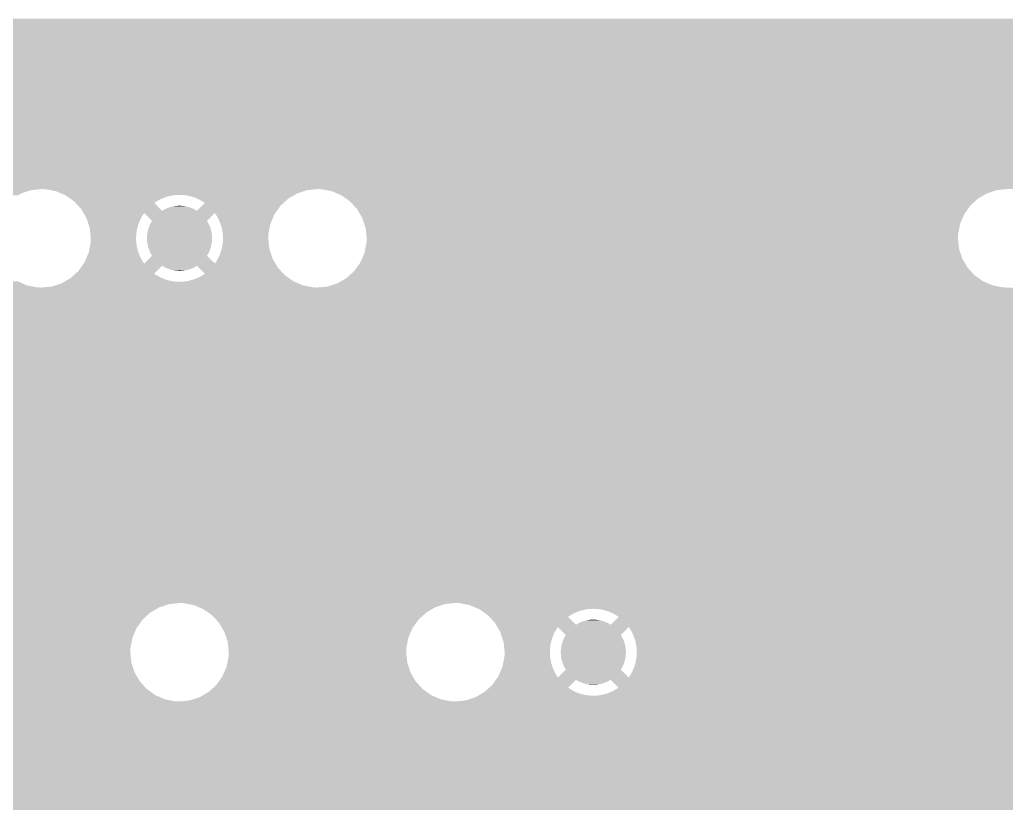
# Model space of a CAD drawing. Extents: x 295 to 953, y 10 to 290.
# Drawn here: x 686.2 to 707.09, y 204.66 to 221.37 of the extents above; entities that cross this region are included whole.
import ezdxf

# ---------------------------------------------------------------- set-up
doc = ezdxf.new("R2010")
doc.units = 0
doc.header["$LTSCALE"] = 5
doc.header["$MEASUREMENT"] = 0
doc.layers.add('GND', color=7, linetype='CONTINUOUS')

msp = doc.modelspace()

# ---------------------------------------------------------------- linework, layer by layer
at = {"layer": 'GND'}
for points in [[(681.598, 221.169), (681.674, 221.276), (846.108, 221.169), (846.215, 221.276)], [(681.674, 221.276), (681.709, 221.325), (852.718, 221.276), (852.722, 221.325)], [(681.709, 221.325), (681.724, 221.346), (845.834, 221.325), (845.82, 221.346)], [(681.724, 221.346), (681.726, 221.349), (845.82, 221.346), (845.818, 221.349)], [(681.726, 221.349), (681.748, 221.401), (845.818, 221.349), (845.785, 221.401)], [(681.435, 221.02), (681.459, 221.042), (846.207, 221.02), (846.161, 221.042)], [(681.459, 221.042), (681.494, 221.074), (846.161, 221.042), (846.104, 221.074)], [(681.494, 221.074), (681.534, 221.11), (846.104, 221.074), (846.049, 221.11)], [(681.534, 221.11), (681.598, 221.169), (846.049, 221.11), (846.108, 221.169)], [(649.531, 220.766), (649.551, 220.816), (852.745, 220.766), (852.733, 220.816)], [(680.817, 220.816), (680.957, 220.831), (852.733, 220.816), (852.729, 220.831)], [(680.957, 220.831), (681.036, 220.84), (852.729, 220.831), (852.728, 220.84)], [(681.036, 220.84), (681.245, 220.909), (852.728, 220.84), (852.723, 220.909)], [(681.245, 220.909), (681.298, 220.939), (852.723, 220.909), (852.721, 220.939)], [(681.298, 220.939), (681.299, 220.94), (846.603, 220.939), (846.538, 220.94)], [(681.299, 220.94), (681.309, 220.946), (846.538, 220.94), (846.473, 220.946)], [(681.309, 220.946), (681.326, 220.956), (846.473, 220.946), (846.408, 220.956)], [(681.326, 220.956), (681.351, 220.971), (846.408, 220.956), (846.344, 220.971)], [(681.351, 220.971), (681.384, 220.99), (846.344, 220.971), (846.281, 220.99)], [(681.384, 220.99), (681.425, 221.014), (846.281, 220.99), (846.22, 221.014)], [(681.425, 221.014), (681.435, 221.02), (846.22, 221.014), (846.207, 221.02)], [(649.435, 220.595), (649.471, 220.649), (852.786, 220.595), (852.773, 220.649)], [(649.471, 220.649), (649.503, 220.707), (852.773, 220.649), (852.759, 220.707)], [(649.503, 220.707), (649.531, 220.766), (852.759, 220.707), (852.745, 220.766)], [(626.194, 220.546), (626.194, 220.595), (852.797, 220.546), (852.786, 220.595)], [(649.059, 220.541), (649.054, 220.546), (852.798, 220.541), (852.797, 220.546)], [(649.22, 220.38), (649.059, 220.541), (852.865, 220.38), (852.798, 220.541)], [(626.194, 220.01), (626.194, 220.209), (853.068, 220.01), (852.946, 220.209)], [(648.706, 220.209), (648.771, 220.213), (852.946, 220.209), (852.944, 220.213)], [(648.771, 220.213), (648.836, 220.221), (852.944, 220.213), (852.939, 220.221)], [(648.836, 220.221), (648.9, 220.234), (852.939, 220.221), (852.931, 220.234)], [(648.9, 220.234), (648.964, 220.252), (852.931, 220.234), (852.92, 220.252)], [(648.964, 220.252), (649, 220.265), (852.92, 220.252), (852.912, 220.265)], [(649, 220.265), (649.025, 220.274), (852.912, 220.265), (852.909, 220.274)], [(649.025, 220.274), (649.085, 220.3), (852.909, 220.274), (852.898, 220.3)], [(649.085, 220.3), (649.143, 220.331), (852.898, 220.3), (852.885, 220.331)], [(649.143, 220.331), (649.199, 220.366), (852.885, 220.331), (852.871, 220.366)], [(649.199, 220.366), (649.22, 220.38), (852.871, 220.366), (852.865, 220.38)], [(626.194, 219.858), (626.194, 220.01), (853.197, 219.858), (853.068, 220.01)], [(626.194, 219.854), (626.194, 219.858), (774.933, 219.854), (774.999, 219.858)], [(626.194, 219.846), (626.194, 219.854), (774.868, 219.846), (774.933, 219.854)], [(626.194, 219.833), (626.194, 219.846), (774.804, 219.833), (774.868, 219.846)], [(626.194, 219.815), (626.194, 219.833), (774.741, 219.815), (774.804, 219.833)], [(626.194, 219.793), (626.194, 219.815), (774.679, 219.793), (774.741, 219.815)], [(626.194, 219.767), (626.194, 219.793), (774.619, 219.767), (774.679, 219.793)], [(626.194, 219.736), (626.194, 219.767), (774.561, 219.736), (774.619, 219.767)], [(626.194, 219.702), (626.194, 219.736), (774.505, 219.702), (774.561, 219.736)], [(626.194, 219.687), (626.194, 219.702), (774.485, 219.687), (774.505, 219.702)], [(626.194, 219.521), (626.194, 219.687), (774.651, 219.521), (774.485, 219.687)], [(626.194, 219.473), (626.194, 219.521), (853.674, 219.473), (853.595, 219.521)], [(626.194, 219.418), (626.194, 219.473), (774.234, 219.418), (774.27, 219.473)], [(626.194, 219.361), (626.194, 219.418), (774.201, 219.361), (774.234, 219.418)], [(626.194, 219.301), (626.194, 219.361), (774.173, 219.301), (774.201, 219.361)], [(626.194, 219.251), (626.194, 219.301), (774.154, 219.251), (774.173, 219.301)], [(669.955, 219.247), (669.863, 219.251), (719.482, 219.247), (719.52, 219.251)], [(670.053, 219.227), (669.955, 219.247), (719.301, 219.227), (719.482, 219.247)], [(670.171, 219.204), (670.053, 219.227), (719.23, 219.204), (719.301, 219.227)], [(670.277, 219.159), (670.171, 219.204), (719.091, 219.159), (719.23, 219.204)], [(670.349, 219.128), (670.277, 219.159), (719.039, 219.128), (719.091, 219.159)], [(677.211, 219.127), (677.145, 219.128), (719.037, 219.127), (719.039, 219.128)], [(677.276, 219.121), (677.211, 219.127), (719.028, 219.121), (719.037, 219.127)], [(677.341, 219.111), (677.276, 219.121), (719.01, 219.111), (719.028, 219.121)], [(677.405, 219.096), (677.341, 219.111), (718.985, 219.096), (719.01, 219.111)], [(677.467, 219.077), (677.405, 219.096), (718.952, 219.077), (718.985, 219.096)], [(677.528, 219.053), (677.467, 219.077), (718.911, 219.053), (718.952, 219.077)], [(677.541, 219.047), (677.528, 219.053), (718.901, 219.047), (718.911, 219.053)], [(677.588, 219.025), (677.541, 219.047), (718.877, 219.025), (718.901, 219.047)], [(677.645, 218.993), (677.588, 219.025), (718.842, 218.993), (718.877, 219.025)], [(677.641, 218.898), (677.7, 218.957), (718.738, 218.898), (718.802, 218.957)], [(677.7, 218.957), (677.645, 218.993), (718.802, 218.957), (718.842, 218.993)], [(670.752, 218.742), (670.723, 218.791), (718.627, 218.742), (718.662, 218.791)], [(677.533, 218.791), (677.641, 218.898), (718.662, 218.791), (718.738, 218.898)], [(677.93, 218.719), (677.914, 218.742), (718.611, 218.719), (718.627, 218.742)], [(677.94, 218.705), (677.93, 218.719), (718.605, 218.705), (718.611, 218.719)], [(677.973, 218.648), (677.94, 218.705), (718.58, 218.648), (718.605, 218.705)], [(678.003, 218.59), (677.973, 218.648), (718.555, 218.59), (718.58, 218.648)], [(678.028, 218.529), (678.003, 218.59), (718.529, 218.529), (718.555, 218.59)], [(678.032, 218.516), (678.028, 218.529), (718.524, 218.516), (718.529, 218.529)], [(678.048, 218.467), (678.032, 218.516), (718.514, 218.467), (718.524, 218.516)], [(678.064, 218.403), (678.048, 218.467), (718.501, 218.403), (718.514, 218.467)], [(678.076, 218.339), (678.064, 218.403), (718.489, 218.339), (718.501, 218.403)], [(678.08, 218.3), (678.076, 218.339), (718.481, 218.3), (718.489, 218.339)], [(678.079, 218.097), (678.084, 218.163), (718.489, 218.097), (718.482, 218.163)], [(678.083, 218.274), (678.08, 218.3), (718.48, 218.274), (718.481, 218.3)], [(678.085, 218.208), (678.083, 218.274), (718.477, 218.208), (718.48, 218.274)], [(678.084, 218.163), (678.085, 218.208), (718.482, 218.163), (718.477, 218.208)], [(678.011, 217.845), (678.034, 217.906), (718.548, 217.845), (718.528, 217.906)], [(678.034, 217.906), (678.054, 217.969), (718.528, 217.906), (718.507, 217.969)], [(678.054, 217.969), (678.058, 217.989), (718.507, 217.969), (718.5, 217.989)], [(678.058, 217.989), (678.069, 218.032), (718.5, 217.989), (718.496, 218.032)], [(678.069, 218.032), (678.079, 218.097), (718.496, 218.032), (718.489, 218.097)], [(677.985, 217.79), (678.011, 217.845), (718.566, 217.79), (718.548, 217.845)], [(683.099, 217.786), (683.007, 217.79), (686.62, 217.786), (686.659, 217.79)], [(683.197, 217.767), (683.099, 217.786), (686.439, 217.767), (686.62, 217.786)], [(683.315, 217.744), (683.197, 217.767), (686.369, 217.744), (686.439, 217.767)], [(683.422, 217.698), (683.315, 217.744), (686.23, 217.698), (686.369, 217.744)], [(683.518, 217.657), (683.422, 217.698), (686.159, 217.657), (686.23, 217.698)], [(686.75, 217.786), (686.659, 217.79), (692.462, 217.786), (692.501, 217.79)], [(686.848, 217.767), (686.75, 217.786), (692.281, 217.767), (692.462, 217.786)], [(686.967, 217.744), (686.848, 217.767), (692.211, 217.744), (692.281, 217.767)], [(687.073, 217.698), (686.967, 217.744), (692.072, 217.698), (692.211, 217.744)], [(687.144, 217.667), (687.073, 217.698), (692.019, 217.667), (692.072, 217.698)], [(692.592, 217.786), (692.501, 217.79), (707.067, 217.786), (707.106, 217.79)], [(692.69, 217.767), (692.592, 217.786), (706.886, 217.767), (707.067, 217.786)], [(692.809, 217.744), (692.69, 217.767), (706.816, 217.744), (706.886, 217.767)], [(692.915, 217.698), (692.809, 217.744), (706.677, 217.698), (706.816, 217.744)], [(693.011, 217.657), (692.915, 217.698), (706.606, 217.657), (706.677, 217.698)], [(687.153, 217.664), (687.144, 217.667), (689.494, 217.664), (689.559, 217.667)], [(687.169, 217.657), (687.153, 217.664), (689.44, 217.657), (689.494, 217.664)], [(687.171, 217.655), (687.169, 217.657), (689.429, 217.655), (689.44, 217.657)], [(687.19, 217.642), (687.171, 217.655), (689.365, 217.642), (689.429, 217.655)], [(687.214, 217.625), (687.19, 217.642), (689.302, 217.625), (689.365, 217.642)], [(687.245, 217.603), (687.214, 217.625), (689.24, 217.603), (689.302, 217.625)], [(687.283, 217.576), (687.245, 217.603), (689.18, 217.576), (689.24, 217.603)], [(687.326, 217.546), (687.283, 217.576), (689.122, 217.546), (689.18, 217.576)], [(687.349, 217.529), (687.326, 217.546), (689.095, 217.529), (689.122, 217.546)], [(687.365, 217.511), (687.349, 217.529), (689.066, 217.511), (689.095, 217.529)], [(687.379, 217.497), (687.365, 217.511), (689.045, 217.497), (689.066, 217.511)], [(687.498, 217.366), (687.379, 217.497), (689.175, 217.366), (689.045, 217.497)], [(689.625, 217.666), (689.559, 217.667), (692.018, 217.666), (692.019, 217.667)], [(689.69, 217.661), (689.625, 217.666), (692.008, 217.661), (692.018, 217.666)], [(689.755, 217.651), (689.69, 217.661), (691.991, 217.651), (692.008, 217.661)], [(689.819, 217.636), (689.755, 217.651), (691.966, 217.636), (691.991, 217.651)], [(689.882, 217.617), (689.819, 217.636), (691.933, 217.617), (691.966, 217.636)], [(689.943, 217.593), (689.882, 217.617), (691.892, 217.593), (691.933, 217.617)], [(689.956, 217.587), (689.943, 217.593), (691.882, 217.587), (691.892, 217.593)], [(690.002, 217.565), (689.956, 217.587), (691.858, 217.565), (691.882, 217.587)], [(690.059, 217.533), (690.002, 217.565), (691.823, 217.533), (691.858, 217.565)], [(690.055, 217.438), (690.114, 217.497), (691.719, 217.438), (691.783, 217.497)], [(690.114, 217.497), (690.059, 217.533), (691.783, 217.497), (691.823, 217.533)], [(693.11, 217.587), (693.011, 217.657), (706.487, 217.587), (706.606, 217.657)], [(693.191, 217.529), (693.11, 217.587), (706.424, 217.529), (706.487, 217.587)], [(693.274, 217.438), (693.191, 217.529), (706.324, 217.438), (706.424, 217.529)], [(687.519, 217.33), (687.498, 217.366), (689.211, 217.33), (689.175, 217.366)], [(687.547, 217.282), (687.519, 217.33), (691.608, 217.282), (691.643, 217.33)], [(687.579, 217.227), (687.547, 217.282), (688.794, 217.227), (688.83, 217.282)], [(688.997, 217.116), (688.83, 217.282), (690.162, 217.116), (690.329, 217.282)], [(689.211, 217.33), (689.245, 217.35), (689.948, 217.33), (689.913, 217.35)], [(689.245, 217.35), (689.262, 217.359), (689.913, 217.35), (689.898, 217.359)], [(689.262, 217.359), (689.295, 217.376), (689.898, 217.359), (689.863, 217.376)], [(689.295, 217.376), (689.313, 217.383), (689.863, 217.376), (689.847, 217.383)], [(689.313, 217.383), (689.348, 217.397), (689.847, 217.383), (689.81, 217.397)], [(689.348, 217.397), (689.367, 217.403), (689.81, 217.397), (689.794, 217.403)], [(689.367, 217.403), (689.402, 217.414), (689.794, 217.403), (689.755, 217.414)], [(689.402, 217.414), (689.422, 217.418), (689.755, 217.414), (689.739, 217.418)], [(689.422, 217.418), (689.458, 217.426), (689.739, 217.418), (689.699, 217.426)], [(689.458, 217.426), (689.479, 217.429), (689.699, 217.426), (689.684, 217.429)], [(689.479, 217.429), (689.514, 217.434), (689.684, 217.429), (689.641, 217.434)], [(689.514, 217.434), (689.541, 217.435), (689.641, 217.434), (689.627, 217.435)], [(689.541, 217.435), (689.57, 217.437), (689.627, 217.435), (689.57, 217.437)], [(689.948, 217.33), (690.055, 217.438), (691.643, 217.33), (691.719, 217.438)], [(690.345, 217.258), (690.329, 217.282), (691.591, 217.258), (691.608, 217.282)], [(693.34, 217.366), (693.274, 217.438), (706.273, 217.366), (706.324, 217.438)], [(693.403, 217.258), (693.34, 217.366), (706.196, 217.258), (706.273, 217.366)], [(687.609, 217.176), (687.579, 217.227), (688.766, 217.176), (688.794, 217.227)], [(687.611, 217.17), (687.609, 217.176), (688.762, 217.17), (688.766, 217.176)], [(687.631, 217.111), (687.611, 217.17), (688.734, 217.111), (688.762, 217.17)], [(687.651, 217.05), (687.631, 217.111), (688.71, 217.05), (688.734, 217.111)], [(688.948, 217.023), (688.968, 217.066), (690.211, 217.023), (690.19, 217.066)], [(688.968, 217.066), (688.973, 217.074), (690.19, 217.066), (690.186, 217.074)], [(688.973, 217.074), (688.997, 217.116), (690.186, 217.074), (690.162, 217.116)], [(690.354, 217.244), (690.345, 217.258), (691.585, 217.244), (691.591, 217.258)], [(690.388, 217.188), (690.354, 217.244), (691.561, 217.188), (691.585, 217.244)], [(690.417, 217.129), (690.388, 217.188), (691.536, 217.129), (691.561, 217.188)], [(690.442, 217.068), (690.417, 217.129), (691.51, 217.068), (691.536, 217.129)], [(690.446, 217.056), (690.442, 217.068), (691.504, 217.056), (691.51, 217.068)], [(690.463, 217.006), (690.446, 217.056), (691.495, 217.006), (691.504, 217.056)], [(693.451, 217.176), (693.403, 217.258), (706.161, 217.176), (706.196, 217.258)], [(693.491, 217.056), (693.451, 217.176), (706.109, 217.056), (706.161, 217.176)], [(693.52, 216.967), (693.491, 217.056), (706.092, 216.967), (706.109, 217.056)], [(687.671, 216.987), (687.651, 217.05), (688.691, 216.987), (688.71, 217.05)], [(687.678, 216.967), (687.671, 216.987), (688.686, 216.967), (688.691, 216.987)], [(687.683, 216.923), (687.678, 216.967), (688.676, 216.923), (688.686, 216.967)], [(687.69, 216.858), (687.683, 216.923), (688.666, 216.858), (688.676, 216.923)], [(687.697, 216.793), (687.69, 216.858), (688.661, 216.793), (688.666, 216.858)], [(688.893, 216.804), (688.898, 216.852), (690.267, 216.804), (690.261, 216.852)], [(688.898, 216.852), (688.9, 216.861), (690.261, 216.852), (690.26, 216.861)], [(688.9, 216.861), (688.909, 216.907), (690.26, 216.861), (690.25, 216.907)], [(688.909, 216.907), (688.911, 216.916), (690.25, 216.907), (690.248, 216.916)], [(688.911, 216.916), (688.924, 216.962), (690.248, 216.916), (690.234, 216.962)], [(688.924, 216.962), (688.928, 216.97), (690.234, 216.962), (690.232, 216.97)], [(688.928, 216.97), (688.944, 217.015), (690.232, 216.97), (690.215, 217.015)], [(688.944, 217.015), (688.948, 217.023), (690.215, 217.015), (690.211, 217.023)], [(690.479, 216.943), (690.463, 217.006), (691.482, 216.943), (691.495, 217.006)], [(690.49, 216.878), (690.479, 216.943), (691.469, 216.878), (691.482, 216.943)], [(690.495, 216.839), (690.49, 216.878), (691.462, 216.839), (691.469, 216.878)], [(693.534, 216.839), (693.52, 216.967), (706.067, 216.839), (706.092, 216.967)], [(687.686, 216.597), (687.697, 216.656), (688.672, 216.597), (688.664, 216.656)], [(687.701, 216.747), (687.697, 216.793), (688.66, 216.747), (688.661, 216.793)], [(687.697, 216.656), (687.698, 216.662), (688.664, 216.656), (688.663, 216.662)], [(687.698, 216.662), (687.7, 216.727), (688.663, 216.662), (688.66, 216.727)], [(687.7, 216.727), (687.701, 216.747), (688.66, 216.727), (688.66, 216.747)], [(688.89, 216.748), (688.892, 216.795), (690.269, 216.748), (690.267, 216.795)], [(688.89, 216.747), (688.89, 216.748), (690.269, 216.747), (690.269, 216.748)], [(688.892, 216.7), (688.89, 216.747), (690.267, 216.7), (690.269, 216.747)], [(688.892, 216.795), (688.893, 216.804), (690.267, 216.795), (690.267, 216.804)], [(688.893, 216.691), (688.892, 216.7), (690.266, 216.691), (690.267, 216.7)], [(688.898, 216.643), (688.893, 216.691), (690.261, 216.643), (690.266, 216.691)], [(688.9, 216.634), (688.898, 216.643), (690.259, 216.634), (690.261, 216.643)], [(690.483, 216.572), (690.493, 216.637), (691.476, 216.572), (691.47, 216.637)], [(690.493, 216.637), (690.499, 216.702), (691.47, 216.637), (691.463, 216.702)], [(690.497, 216.813), (690.495, 216.839), (691.461, 216.813), (691.462, 216.839)], [(690.5, 216.747), (690.497, 216.813), (691.458, 216.747), (691.461, 216.813)], [(690.499, 216.702), (690.5, 216.747), (691.463, 216.702), (691.458, 216.747)], [(693.514, 216.528), (693.539, 216.656), (706.086, 216.528), (706.073, 216.656)], [(693.543, 216.747), (693.534, 216.839), (706.063, 216.747), (706.067, 216.839)], [(693.539, 216.656), (693.543, 216.747), (706.073, 216.656), (706.063, 216.747)], [(687.641, 216.408), (687.655, 216.439), (688.724, 216.408), (688.713, 216.439)], [(687.655, 216.439), (687.661, 216.469), (688.713, 216.439), (688.702, 216.469)], [(687.661, 216.469), (687.673, 216.533), (688.702, 216.469), (688.685, 216.533)], [(687.673, 216.533), (687.686, 216.597), (688.685, 216.533), (688.672, 216.597)], [(688.909, 216.588), (688.9, 216.634), (690.25, 216.588), (690.259, 216.634)], [(688.911, 216.579), (688.909, 216.588), (690.248, 216.579), (690.25, 216.588)], [(688.925, 216.533), (688.911, 216.579), (690.235, 216.533), (690.248, 216.579)], [(688.927, 216.525), (688.925, 216.533), (690.232, 216.525), (690.235, 216.533)], [(688.945, 216.48), (688.927, 216.525), (690.215, 216.48), (690.232, 216.525)], [(688.948, 216.472), (688.945, 216.48), (690.211, 216.472), (690.215, 216.48)], [(688.969, 216.429), (688.948, 216.472), (690.191, 216.429), (690.211, 216.472)], [(688.973, 216.421), (688.969, 216.429), (690.186, 216.421), (690.191, 216.429)], [(690.425, 216.384), (690.449, 216.445), (691.528, 216.384), (691.508, 216.445)], [(690.449, 216.445), (690.468, 216.508), (691.508, 216.445), (691.488, 216.508)], [(690.468, 216.508), (690.473, 216.528), (691.488, 216.508), (691.481, 216.528)], [(690.473, 216.528), (690.483, 216.572), (691.481, 216.528), (691.476, 216.572)], [(693.445, 216.319), (693.497, 216.439), (706.155, 216.319), (706.115, 216.439)], [(693.497, 216.439), (693.514, 216.528), (706.115, 216.439), (706.086, 216.528)], [(687.551, 216.213), (687.566, 216.234), (688.83, 216.213), (688.816, 216.234)], [(687.566, 216.234), (687.568, 216.237), (688.816, 216.234), (688.814, 216.237)], [(687.568, 216.237), (687.59, 216.29), (688.814, 216.237), (688.781, 216.29)], [(687.59, 216.29), (687.615, 216.348), (688.781, 216.29), (688.751, 216.348)], [(687.615, 216.348), (687.641, 216.408), (688.751, 216.348), (688.724, 216.408)], [(688.83, 216.213), (688.997, 216.379), (690.329, 216.213), (690.162, 216.379)], [(688.997, 216.379), (688.973, 216.421), (690.162, 216.379), (690.186, 216.421)], [(690.329, 216.213), (690.365, 216.268), (691.612, 216.213), (691.58, 216.268)], [(690.365, 216.268), (690.393, 216.319), (691.58, 216.268), (691.55, 216.319)], [(690.393, 216.319), (690.397, 216.325), (691.55, 216.319), (691.548, 216.325)], [(690.397, 216.325), (690.425, 216.384), (691.548, 216.325), (691.528, 216.384)], [(693.333, 216.129), (693.41, 216.237), (706.266, 216.129), (706.203, 216.237)], [(693.41, 216.237), (693.445, 216.319), (706.203, 216.237), (706.155, 216.319)], [(687.376, 215.998), (687.44, 216.057), (689.045, 215.998), (689.104, 216.057)], [(687.44, 216.057), (687.516, 216.165), (689.104, 216.057), (689.211, 216.165)], [(687.516, 216.165), (687.551, 216.213), (691.64, 216.165), (691.612, 216.213)], [(689.246, 216.145), (689.211, 216.165), (689.914, 216.145), (689.948, 216.165)], [(689.261, 216.136), (689.246, 216.145), (689.897, 216.136), (689.914, 216.145)], [(689.297, 216.119), (689.261, 216.136), (689.864, 216.119), (689.897, 216.136)], [(689.312, 216.112), (689.297, 216.119), (689.846, 216.112), (689.864, 216.119)], [(689.349, 216.098), (689.312, 216.112), (689.811, 216.098), (689.846, 216.112)], [(689.365, 216.092), (689.349, 216.098), (689.792, 216.092), (689.811, 216.098)], [(689.404, 216.081), (689.365, 216.092), (689.757, 216.081), (689.792, 216.092)], [(689.42, 216.077), (689.404, 216.081), (689.737, 216.077), (689.757, 216.081)], [(689.46, 216.069), (689.42, 216.077), (689.702, 216.069), (689.737, 216.077)], [(689.476, 216.066), (689.46, 216.069), (689.68, 216.066), (689.702, 216.069)], [(689.518, 216.061), (689.476, 216.066), (689.645, 216.061), (689.68, 216.066)], [(689.532, 216.06), (689.518, 216.061), (689.618, 216.06), (689.645, 216.061)], [(689.589, 216.058), (689.532, 216.06), (689.589, 216.058), (689.618, 216.06)], [(689.984, 216.129), (689.948, 216.165), (691.661, 216.129), (691.64, 216.165)], [(690.114, 215.998), (689.984, 216.129), (691.78, 215.998), (691.661, 216.129)], [(693.183, 215.966), (693.282, 216.057), (706.415, 215.966), (706.332, 216.057)], [(693.282, 216.057), (693.333, 216.129), (706.332, 216.057), (706.266, 216.129)], [(683.436, 215.797), (683.507, 215.838), (686.244, 215.797), (686.148, 215.838)], [(687.087, 215.797), (687.14, 215.828), (692.086, 215.797), (692.015, 215.828)], [(687.14, 215.828), (687.141, 215.829), (689.6, 215.828), (689.534, 215.829)], [(687.141, 215.829), (687.151, 215.834), (689.534, 215.829), (689.469, 215.834)], [(687.151, 215.834), (687.168, 215.844), (689.469, 215.834), (689.404, 215.844)], [(687.168, 215.844), (687.193, 215.859), (689.404, 215.844), (689.34, 215.859)], [(687.193, 215.859), (687.226, 215.878), (689.34, 215.859), (689.278, 215.878)], [(687.226, 215.878), (687.267, 215.902), (689.278, 215.878), (689.216, 215.902)], [(687.267, 215.902), (687.277, 215.908), (689.216, 215.902), (689.203, 215.908)], [(687.277, 215.908), (687.301, 215.93), (689.203, 215.908), (689.157, 215.93)], [(687.301, 215.93), (687.336, 215.962), (689.157, 215.93), (689.1, 215.962)], [(687.336, 215.962), (687.376, 215.998), (689.1, 215.962), (689.045, 215.998)], [(689.6, 215.828), (689.665, 215.831), (692.015, 215.828), (692.006, 215.831)], [(689.665, 215.831), (689.719, 215.838), (692.006, 215.831), (691.99, 215.838)], [(689.719, 215.838), (689.73, 215.84), (691.99, 215.838), (691.988, 215.84)], [(689.73, 215.84), (689.794, 215.853), (691.988, 215.84), (691.969, 215.853)], [(689.794, 215.853), (689.858, 215.87), (691.969, 215.853), (691.945, 215.87)], [(689.858, 215.87), (689.919, 215.892), (691.945, 215.87), (691.914, 215.892)], [(689.919, 215.892), (689.979, 215.919), (691.914, 215.892), (691.877, 215.919)], [(689.979, 215.919), (690.037, 215.949), (691.877, 215.919), (691.834, 215.949)], [(690.037, 215.949), (690.064, 215.966), (691.834, 215.949), (691.81, 215.966)], [(690.064, 215.966), (690.093, 215.984), (691.81, 215.966), (691.794, 215.984)], [(690.093, 215.984), (690.114, 215.998), (691.794, 215.984), (691.78, 215.998)], [(692.929, 215.797), (693, 215.838), (706.691, 215.797), (706.595, 215.838)], [(693, 215.838), (693.119, 215.908), (706.595, 215.838), (706.496, 215.908)], [(693.119, 215.908), (693.183, 215.966), (706.496, 215.908), (706.415, 215.966)], [(626.194, 215.589), (626.194, 215.705), (733.904, 215.589), (733.866, 215.705)], [(683.007, 215.705), (683.045, 215.709), (686.659, 215.705), (686.567, 215.709)], [(683.045, 215.709), (683.227, 215.728), (686.567, 215.709), (686.469, 215.728)], [(683.227, 215.728), (683.297, 215.751), (686.469, 215.728), (686.35, 215.751)], [(683.297, 215.751), (683.436, 215.797), (686.35, 215.751), (686.244, 215.797)], [(686.659, 215.705), (686.697, 215.709), (692.501, 215.705), (692.409, 215.709)], [(686.697, 215.709), (686.878, 215.728), (692.409, 215.709), (692.311, 215.728)], [(686.878, 215.728), (686.949, 215.751), (692.311, 215.728), (692.192, 215.751)], [(686.949, 215.751), (687.087, 215.797), (692.192, 215.751), (692.086, 215.797)], [(692.501, 215.705), (692.539, 215.709), (707.106, 215.705), (707.014, 215.709)], [(692.539, 215.709), (692.72, 215.728), (707.014, 215.709), (706.916, 215.728)], [(692.72, 215.728), (692.791, 215.751), (706.916, 215.728), (706.797, 215.751)], [(692.791, 215.751), (692.929, 215.797), (706.797, 215.751), (706.691, 215.797)], [(626.194, 215.398), (626.194, 215.589), (734.016, 215.398), (733.904, 215.589)], [(626.194, 215.236), (626.194, 215.398), (734.165, 215.236), (734.016, 215.398)], [(626.194, 215.108), (626.194, 215.236), (734.344, 215.108), (734.165, 215.236)], [(626.194, 215.021), (626.194, 215.108), (734.547, 215.021), (734.344, 215.108)], [(626.194, 214.979), (626.194, 215.021), (734.763, 214.979), (734.547, 215.021)], [(626.194, 214.974), (626.194, 214.979), (734.855, 214.974), (734.763, 214.979)], [(626.194, 214.92), (626.194, 214.974), (752.996, 214.92), (753.022, 214.974)], [(626.194, 214.859), (626.194, 214.92), (752.972, 214.859), (752.996, 214.92)], [(626.194, 214.796), (626.194, 214.859), (752.953, 214.796), (752.972, 214.859)], [(626.194, 214.732), (626.194, 214.796), (752.938, 214.732), (752.953, 214.796)], [(626.194, 214.667), (626.194, 214.732), (752.928, 214.667), (752.938, 214.732)], [(626.194, 214.602), (626.194, 214.667), (752.923, 214.602), (752.928, 214.667)], [(626.194, 214.537), (626.194, 214.602), (752.922, 214.537), (752.923, 214.602)], [(626.194, 214.471), (626.194, 214.537), (752.925, 214.471), (752.922, 214.537)], [(626.194, 214.406), (626.194, 214.471), (752.934, 214.406), (752.925, 214.471)], [(626.194, 214.342), (626.194, 214.406), (752.947, 214.342), (752.934, 214.406)], [(626.194, 214.279), (626.194, 214.342), (752.964, 214.279), (752.947, 214.342)], [(626.194, 214.217), (626.194, 214.279), (752.986, 214.217), (752.964, 214.279)], [(626.194, 214.157), (626.194, 214.217), (753.013, 214.157), (752.986, 214.217)], [(626.194, 214.099), (626.194, 214.157), (753.043, 214.099), (753.013, 214.157)], [(626.194, 214.043), (626.194, 214.099), (753.078, 214.043), (753.043, 214.099)], [(626.194, 214.022), (626.194, 214.043), (753.092, 214.022), (753.078, 214.043)], [(626.194, 213.974), (626.194, 214.022), (853.324, 213.974), (853.268, 214.022)], [(626.194, 213.808), (626.194, 213.974), (753.307, 213.808), (753.473, 213.974)], [(626.194, 213.772), (626.194, 213.808), (753.362, 213.772), (753.307, 213.808)], [(626.194, 213.739), (626.194, 213.772), (753.419, 213.739), (753.362, 213.772)], [(626.194, 213.711), (626.194, 213.739), (753.478, 213.711), (753.419, 213.739)], [(626.194, 213.688), (626.194, 213.711), (753.54, 213.688), (753.478, 213.711)], [(626.194, 213.668), (626.194, 213.688), (753.602, 213.668), (753.54, 213.688)], [(626.194, 213.654), (626.194, 213.668), (753.666, 213.654), (753.602, 213.668)], [(626.194, 213.643), (626.194, 213.654), (753.731, 213.643), (753.666, 213.654)], [(626.194, 213.638), (626.194, 213.643), (753.796, 213.638), (753.731, 213.643)], [(626.194, 213.637), (626.194, 213.638), (753.862, 213.637), (753.796, 213.638)], [(626.194, 213.561), (626.194, 213.637), (854.017, 213.561), (853.835, 213.637)], [(626.194, 213.546), (626.194, 213.561), (854.076, 213.546), (854.017, 213.561)], [(626.194, 213.523), (626.194, 213.546), (727.255, 213.523), (727.553, 213.546)], [(626.194, 213.453), (626.194, 213.523), (726.965, 213.453), (727.255, 213.523)], [(626.194, 213.339), (626.194, 213.453), (726.688, 213.339), (726.965, 213.453)], [(626.194, 213.184), (626.194, 213.339), (726.434, 213.184), (726.688, 213.339)], [(626.194, 212.991), (626.194, 213.184), (726.206, 212.991), (726.434, 213.184)], [(626.194, 212.764), (626.194, 212.991), (726.011, 212.764), (726.206, 212.991)], [(626.194, 212.51), (626.194, 212.764), (725.854, 212.51), (726.011, 212.764)], [(626.194, 212.235), (626.194, 212.51), (725.739, 212.235), (725.854, 212.51)], [(626.194, 211.945), (626.194, 212.235), (725.667, 211.945), (725.739, 212.235)], [(626.194, 211.636), (626.194, 211.945), (725.642, 211.636), (725.667, 211.945)], [(626.179, 211.475), (626.194, 211.636), (725.655, 211.475), (725.642, 211.636)], [(626.137, 211.338), (626.179, 211.475), (725.666, 211.338), (725.655, 211.475)], [(626.017, 211.108), (626.119, 211.282), (725.721, 211.108), (725.679, 211.282)], [(626.119, 211.282), (626.137, 211.338), (725.679, 211.282), (725.666, 211.338)], [(625.878, 210.962), (625.96, 211.048), (725.77, 210.962), (725.735, 211.048)], [(625.96, 211.048), (626.017, 211.108), (725.735, 211.048), (725.721, 211.108)], [(625.518, 210.783), (625.708, 210.851), (725.844, 210.783), (725.816, 210.851)], [(625.708, 210.851), (625.878, 210.962), (725.816, 210.851), (725.77, 210.962)], [(613.78, 210.517), (613.78, 210.759), (726.004, 210.517), (725.857, 210.759)], [(613.78, 210.759), (613.78, 210.759), (725.857, 210.759), (725.856, 210.759)], [(625.318, 210.759), (625.423, 210.772), (725.856, 210.759), (725.849, 210.772)], [(625.423, 210.772), (625.518, 210.783), (725.849, 210.772), (725.844, 210.783)], [(613.78, 210.488), (613.78, 210.517), (726.029, 210.488), (726.004, 210.517)], [(642.935, 210.484), (642.844, 210.488), (726.032, 210.484), (726.029, 210.488)], [(643.152, 210.441), (642.935, 210.484), (726.068, 210.441), (726.032, 210.484)], [(643.354, 210.354), (643.152, 210.441), (726.142, 210.354), (726.068, 210.441)], [(643.446, 210.289), (643.354, 210.354), (726.198, 210.289), (726.142, 210.354)], [(643.534, 210.227), (643.446, 210.289), (726.27, 210.227), (726.198, 210.289)], [(643.655, 210.094), (643.534, 210.227), (726.424, 210.094), (726.27, 210.227)], [(643.683, 210.064), (643.655, 210.094), (726.473, 210.064), (726.424, 210.094)], [(643.757, 209.937), (643.683, 210.064), (726.678, 209.937), (726.473, 210.064)], [(643.794, 209.874), (643.757, 209.937), (726.83, 209.874), (726.678, 209.937)], [(643.811, 209.822), (643.794, 209.874), (726.953, 209.822), (726.83, 209.874)], [(643.832, 209.758), (643.811, 209.822), (727.215, 209.758), (726.953, 209.822)], [(652.429, 209.753), (652.337, 209.758), (727.231, 209.753), (727.215, 209.758)], [(652.443, 209.751), (652.429, 209.753), (727.243, 209.751), (727.231, 209.753)], [(652.571, 209.725), (652.443, 209.751), (727.553, 209.725), (727.243, 209.751)], [(652.645, 209.711), (652.571, 209.725), (852.72, 209.711), (852.72, 209.725)], [(652.842, 209.626), (652.645, 209.711), (852.717, 209.626), (852.72, 209.711)], [(652.847, 209.624), (652.842, 209.626), (852.717, 209.624), (852.717, 209.626)], [(652.977, 209.532), (652.847, 209.624), (852.72, 209.532), (852.717, 209.624)], [(653.027, 209.496), (652.977, 209.532), (852.722, 209.496), (852.72, 209.532)], [(653.081, 209.438), (653.027, 209.496), (852.727, 209.438), (852.722, 209.496)], [(653.166, 209.345), (653.081, 209.438), (852.738, 209.345), (852.727, 209.438)], [(653.176, 209.334), (653.166, 209.345), (852.74, 209.334), (852.738, 209.345)], [(653.224, 209.252), (653.176, 209.334), (852.755, 209.252), (852.74, 209.334)], [(653.278, 209.16), (653.224, 209.252), (852.776, 209.16), (852.755, 209.252)], [(653.287, 209.143), (653.278, 209.16), (852.78, 209.143), (852.776, 209.16)], [(653.312, 209.069), (653.287, 209.143), (852.801, 209.069), (852.78, 209.143)], [(653.326, 209.027), (653.312, 209.069), (852.815, 209.027), (852.801, 209.069)], [(653.333, 209.004), (653.326, 209.027), (689.36, 209.004), (689.58, 209.027)], [(653.356, 208.935), (653.333, 209.004), (689.151, 208.935), (689.36, 209.004)], [(653.356, 208.934), (653.356, 208.935), (689.149, 208.934), (689.151, 208.935)], [(653.368, 208.824), (653.356, 208.934), (688.961, 208.824), (689.149, 208.934)], [(689.671, 209.023), (689.58, 209.027), (695.383, 209.023), (695.422, 209.027)], [(689.769, 209.004), (689.671, 209.023), (695.202, 209.004), (695.383, 209.023)], [(689.888, 208.981), (689.769, 209.004), (695.132, 208.981), (695.202, 209.004)], [(689.994, 208.935), (689.888, 208.981), (694.993, 208.935), (695.132, 208.981)], [(690.09, 208.894), (689.994, 208.935), (694.922, 208.894), (694.993, 208.935)], [(695.513, 209.023), (695.422, 209.027), (709.988, 209.023), (710.027, 209.027)], [(695.611, 209.004), (695.513, 209.023), (709.807, 209.004), (709.988, 209.023)], [(695.73, 208.981), (695.611, 209.004), (709.737, 208.981), (709.807, 209.004)], [(695.836, 208.935), (695.73, 208.981), (709.598, 208.935), (709.737, 208.981)], [(695.907, 208.904), (695.836, 208.935), (709.545, 208.904), (709.598, 208.935)], [(653.38, 208.715), (653.368, 208.824), (688.842, 208.715), (688.961, 208.824)], [(653.378, 208.675), (653.38, 208.715), (688.798, 208.675), (688.842, 208.715)], [(690.189, 208.824), (690.09, 208.894), (694.803, 208.824), (694.922, 208.894)], [(690.27, 208.766), (690.189, 208.824), (694.74, 208.766), (694.803, 208.824)], [(690.353, 208.675), (690.27, 208.766), (694.64, 208.675), (694.74, 208.766)], [(695.916, 208.901), (695.907, 208.904), (698.257, 208.901), (698.322, 208.904)], [(695.932, 208.894), (695.916, 208.901), (698.203, 208.894), (698.257, 208.901)], [(695.934, 208.892), (695.932, 208.894), (698.192, 208.892), (698.203, 208.894)], [(695.953, 208.879), (695.934, 208.892), (698.128, 208.879), (698.192, 208.892)], [(695.977, 208.862), (695.953, 208.879), (698.065, 208.862), (698.128, 208.879)], [(696.008, 208.84), (695.977, 208.862), (698.003, 208.84), (698.065, 208.862)], [(696.046, 208.813), (696.008, 208.84), (697.943, 208.813), (698.003, 208.84)], [(696.089, 208.783), (696.046, 208.813), (697.885, 208.783), (697.943, 208.813)], [(696.112, 208.766), (696.089, 208.783), (697.858, 208.766), (697.885, 208.783)], [(696.128, 208.748), (696.112, 208.766), (697.829, 208.748), (697.858, 208.766)], [(696.142, 208.734), (696.128, 208.748), (697.808, 208.734), (697.829, 208.748)], [(696.261, 208.603), (696.142, 208.734), (697.938, 208.603), (697.808, 208.734)], [(698.388, 208.903), (698.322, 208.904), (709.544, 208.903), (709.545, 208.904)], [(698.453, 208.898), (698.388, 208.903), (709.534, 208.898), (709.544, 208.903)], [(698.518, 208.888), (698.453, 208.898), (709.517, 208.888), (709.534, 208.898)], [(698.582, 208.873), (698.518, 208.888), (709.492, 208.873), (709.517, 208.888)], [(698.645, 208.854), (698.582, 208.873), (709.459, 208.854), (709.492, 208.873)], [(698.706, 208.83), (698.645, 208.854), (709.418, 208.83), (709.459, 208.854)], [(698.719, 208.824), (698.706, 208.83), (709.408, 208.824), (709.418, 208.83)], [(698.765, 208.802), (698.719, 208.824), (709.384, 208.802), (709.408, 208.824)], [(698.822, 208.77), (698.765, 208.802), (709.349, 208.77), (709.384, 208.802)], [(698.818, 208.675), (698.877, 208.734), (709.245, 208.675), (709.309, 208.734)], [(698.877, 208.734), (698.822, 208.77), (709.309, 208.734), (709.349, 208.77)], [(653.333, 208.407), (653.35, 208.495), (688.632, 208.407), (688.67, 208.495)], [(653.35, 208.495), (653.376, 208.623), (688.67, 208.495), (688.761, 208.623)], [(653.376, 208.623), (653.378, 208.675), (688.761, 208.623), (688.798, 208.675)], [(690.419, 208.603), (690.353, 208.675), (694.589, 208.603), (694.64, 208.675)], [(690.482, 208.495), (690.419, 208.603), (694.512, 208.495), (694.589, 208.603)], [(690.53, 208.413), (690.482, 208.495), (694.477, 208.413), (694.512, 208.495)], [(696.282, 208.567), (696.261, 208.603), (697.974, 208.567), (697.938, 208.603)], [(696.31, 208.519), (696.282, 208.567), (709.134, 208.519), (709.169, 208.567)], [(696.342, 208.464), (696.31, 208.519), (697.557, 208.464), (697.593, 208.519)], [(697.76, 208.353), (697.593, 208.519), (698.925, 208.353), (699.092, 208.519)], [(697.974, 208.567), (698.008, 208.587), (698.711, 208.567), (698.676, 208.587)], [(698.008, 208.587), (698.025, 208.596), (698.676, 208.587), (698.661, 208.596)], [(698.025, 208.596), (698.058, 208.613), (698.661, 208.596), (698.626, 208.613)], [(698.058, 208.613), (698.076, 208.62), (698.626, 208.613), (698.61, 208.62)], [(698.076, 208.62), (698.111, 208.634), (698.61, 208.62), (698.573, 208.634)], [(698.111, 208.634), (698.13, 208.64), (698.573, 208.634), (698.557, 208.64)], [(698.13, 208.64), (698.165, 208.651), (698.557, 208.64), (698.518, 208.651)], [(698.165, 208.651), (698.185, 208.655), (698.518, 208.651), (698.502, 208.655)], [(698.185, 208.655), (698.221, 208.663), (698.502, 208.655), (698.462, 208.663)], [(698.221, 208.663), (698.242, 208.666), (698.462, 208.663), (698.447, 208.666)], [(698.242, 208.666), (698.277, 208.671), (698.447, 208.666), (698.404, 208.671)], [(698.277, 208.671), (698.304, 208.672), (698.404, 208.671), (698.39, 208.672)], [(698.304, 208.672), (698.333, 208.674), (698.39, 208.672), (698.333, 208.674)], [(698.711, 208.567), (698.818, 208.675), (709.169, 208.567), (709.245, 208.675)], [(699.108, 208.495), (699.092, 208.519), (709.117, 208.495), (709.134, 208.519)], [(699.117, 208.481), (699.108, 208.495), (709.111, 208.481), (709.117, 208.495)], [(653.286, 208.297), (653.333, 208.407), (688.585, 208.297), (688.632, 208.407)], [(673.606, 208.293), (673.514, 208.297), (688.583, 208.293), (688.585, 208.297)], [(673.822, 208.25), (673.608, 208.293), (688.575, 208.25), (688.583, 208.293)], [(690.57, 208.293), (690.53, 208.413), (694.425, 208.293), (694.477, 208.413)], [(690.599, 208.204), (690.57, 208.293), (694.408, 208.204), (694.425, 208.293)], [(696.372, 208.413), (696.342, 208.464), (697.529, 208.413), (697.557, 208.464)], [(696.374, 208.407), (696.372, 208.413), (697.525, 208.407), (697.529, 208.413)], [(696.394, 208.348), (696.374, 208.407), (697.497, 208.348), (697.525, 208.407)], [(696.414, 208.287), (696.394, 208.348), (697.473, 208.287), (697.497, 208.348)], [(696.434, 208.224), (696.414, 208.287), (697.454, 208.224), (697.473, 208.287)], [(697.711, 208.26), (697.731, 208.303), (698.974, 208.26), (698.953, 208.303)], [(697.731, 208.303), (697.736, 208.311), (698.953, 208.303), (698.949, 208.311)], [(697.736, 208.311), (697.76, 208.353), (698.949, 208.311), (698.925, 208.353)], [(699.151, 208.425), (699.117, 208.481), (709.087, 208.425), (709.111, 208.481)], [(699.18, 208.366), (699.151, 208.425), (709.062, 208.366), (709.087, 208.425)], [(699.205, 208.305), (699.18, 208.366), (709.036, 208.305), (709.062, 208.366)], [(699.209, 208.293), (699.205, 208.305), (709.03, 208.293), (709.036, 208.305)], [(699.226, 208.243), (699.209, 208.293), (709.021, 208.243), (709.03, 208.293)], [(674.025, 208.163), (673.822, 208.25), (688.558, 208.163), (688.575, 208.25)], [(674.147, 208.076), (674.025, 208.163), (688.541, 208.076), (688.558, 208.163)], [(674.204, 208.036), (674.147, 208.076), (688.539, 208.036), (688.541, 208.076)], [(690.613, 208.076), (690.599, 208.204), (694.383, 208.076), (694.408, 208.204)], [(690.622, 207.984), (690.613, 208.076), (694.379, 207.984), (694.383, 208.076)], [(696.441, 208.204), (696.434, 208.224), (697.449, 208.204), (697.454, 208.224)], [(696.446, 208.16), (696.441, 208.204), (697.439, 208.16), (697.449, 208.204)], [(696.453, 208.095), (696.446, 208.16), (697.429, 208.095), (697.439, 208.16)], [(696.46, 208.03), (696.453, 208.095), (697.424, 208.03), (697.429, 208.095)], [(697.656, 208.041), (697.661, 208.089), (699.03, 208.041), (699.024, 208.089)], [(697.661, 208.089), (697.663, 208.098), (699.024, 208.089), (699.023, 208.098)], [(697.663, 208.098), (697.672, 208.144), (699.023, 208.098), (699.013, 208.144)], [(697.672, 208.144), (697.674, 208.153), (699.013, 208.144), (699.011, 208.153)], [(697.674, 208.153), (697.687, 208.199), (699.011, 208.153), (698.997, 208.199)], [(697.687, 208.199), (697.691, 208.207), (698.997, 208.199), (698.995, 208.207)], [(697.691, 208.207), (697.707, 208.252), (698.995, 208.207), (698.978, 208.252)], [(697.707, 208.252), (697.711, 208.26), (698.978, 208.252), (698.974, 208.26)], [(699.242, 208.18), (699.226, 208.243), (709.008, 208.18), (709.021, 208.243)], [(699.253, 208.115), (699.242, 208.18), (708.995, 208.115), (709.008, 208.18)], [(699.258, 208.076), (699.253, 208.115), (708.988, 208.076), (708.995, 208.115)], [(699.26, 208.05), (699.258, 208.076), (708.987, 208.05), (708.988, 208.076)], [(674.251, 207.984), (674.204, 208.036), (688.537, 207.984), (688.539, 208.036)], [(674.353, 207.873), (674.251, 207.984), (688.549, 207.873), (688.537, 207.984)], [(674.416, 207.765), (674.353, 207.873), (688.56, 207.765), (688.549, 207.873)], [(690.593, 207.765), (690.618, 207.893), (694.402, 207.765), (694.389, 207.893)], [(690.618, 207.893), (690.622, 207.984), (694.389, 207.893), (694.379, 207.984)], [(696.449, 207.834), (696.46, 207.893), (697.435, 207.834), (697.427, 207.893)], [(696.464, 207.984), (696.46, 208.03), (697.423, 207.984), (697.424, 208.03)], [(696.46, 207.893), (696.461, 207.899), (697.427, 207.893), (697.426, 207.899)], [(696.461, 207.899), (696.463, 207.964), (697.426, 207.899), (697.423, 207.964)], [(696.463, 207.964), (696.464, 207.984), (697.423, 207.964), (697.423, 207.984)], [(697.653, 207.985), (697.655, 208.032), (699.032, 207.985), (699.03, 208.032)], [(697.653, 207.984), (697.653, 207.985), (699.032, 207.984), (699.032, 207.985)], [(697.655, 207.937), (697.653, 207.984), (699.03, 207.937), (699.032, 207.984)], [(697.655, 208.032), (697.656, 208.041), (699.03, 208.032), (699.03, 208.041)], [(697.656, 207.928), (697.655, 207.937), (699.029, 207.928), (699.03, 207.937)], [(697.661, 207.88), (697.656, 207.928), (699.024, 207.88), (699.029, 207.928)], [(697.663, 207.871), (697.661, 207.88), (699.022, 207.871), (699.024, 207.88)], [(697.672, 207.825), (697.663, 207.871), (699.013, 207.825), (699.022, 207.871)], [(699.246, 207.809), (699.256, 207.874), (709.002, 207.809), (708.996, 207.874)], [(699.256, 207.874), (699.262, 207.939), (708.996, 207.874), (708.989, 207.939)], [(699.263, 207.984), (699.26, 208.05), (708.984, 207.984), (708.987, 208.05)], [(699.262, 207.939), (699.263, 207.984), (708.989, 207.939), (708.984, 207.984)], [(674.465, 207.683), (674.416, 207.765), (688.587, 207.683), (688.56, 207.765)], [(674.506, 207.556), (674.465, 207.683), (688.629, 207.556), (688.587, 207.683)], [(690.524, 207.556), (690.576, 207.676), (694.471, 207.556), (694.431, 207.676)], [(690.576, 207.676), (690.593, 207.765), (694.431, 207.676), (694.402, 207.765)], [(696.404, 207.645), (696.418, 207.676), (697.487, 207.645), (697.476, 207.676)], [(696.418, 207.676), (696.424, 207.706), (697.476, 207.676), (697.465, 207.706)], [(696.424, 207.706), (696.436, 207.77), (697.465, 207.706), (697.448, 207.77)], [(696.436, 207.77), (696.449, 207.834), (697.448, 207.77), (697.435, 207.834)], [(697.674, 207.816), (697.672, 207.825), (699.011, 207.816), (699.013, 207.825)], [(697.688, 207.77), (697.674, 207.816), (698.998, 207.77), (699.011, 207.816)], [(697.69, 207.762), (697.688, 207.77), (698.995, 207.762), (698.998, 207.77)], [(697.708, 207.717), (697.69, 207.762), (698.978, 207.717), (698.995, 207.762)], [(697.711, 207.709), (697.708, 207.717), (698.974, 207.709), (698.978, 207.717)], [(697.732, 207.666), (697.711, 207.709), (698.954, 207.666), (698.974, 207.709)], [(697.736, 207.658), (697.732, 207.666), (698.949, 207.658), (698.954, 207.666)], [(697.76, 207.616), (697.736, 207.658), (698.925, 207.616), (698.949, 207.658)], [(699.188, 207.621), (699.212, 207.682), (709.054, 207.621), (709.034, 207.682)], [(699.212, 207.682), (699.231, 207.745), (709.034, 207.682), (709.014, 207.745)], [(699.231, 207.745), (699.236, 207.765), (709.014, 207.745), (709.007, 207.765)], [(699.236, 207.765), (699.246, 207.809), (709.007, 207.765), (709.002, 207.809)], [(674.534, 207.473), (674.506, 207.556), (688.677, 207.473), (688.629, 207.556)], [(674.545, 207.366), (674.534, 207.473), (688.74, 207.366), (688.677, 207.473)], [(690.412, 207.366), (690.489, 207.474), (694.582, 207.366), (694.519, 207.474)], [(690.489, 207.474), (690.524, 207.556), (694.519, 207.474), (694.471, 207.556)], [(696.279, 207.402), (696.314, 207.45), (709.166, 207.402), (709.138, 207.45)], [(696.314, 207.45), (696.329, 207.471), (697.593, 207.45), (697.579, 207.471)], [(696.329, 207.471), (696.331, 207.474), (697.579, 207.471), (697.577, 207.474)], [(696.331, 207.474), (696.353, 207.527), (697.577, 207.474), (697.544, 207.527)], [(696.353, 207.527), (696.378, 207.585), (697.544, 207.527), (697.514, 207.585)], [(696.378, 207.585), (696.404, 207.645), (697.514, 207.585), (697.487, 207.645)], [(697.593, 207.45), (697.76, 207.616), (699.092, 207.45), (698.925, 207.616)], [(699.092, 207.45), (699.128, 207.505), (709.138, 207.45), (709.106, 207.505)], [(699.128, 207.505), (699.156, 207.556), (709.106, 207.505), (709.076, 207.556)], [(699.156, 207.556), (699.16, 207.562), (709.076, 207.556), (709.074, 207.562)], [(699.16, 207.562), (699.188, 207.621), (709.074, 207.562), (709.054, 207.621)], [(674.557, 207.254), (674.545, 207.366), (688.842, 207.254), (688.74, 207.366)], [(674.555, 207.203), (674.557, 207.254), (688.889, 207.203), (688.842, 207.254)], [(690.262, 207.203), (690.361, 207.294), (694.731, 207.203), (694.648, 207.294)], [(690.361, 207.294), (690.412, 207.366), (694.648, 207.294), (694.582, 207.366)], [(696.099, 207.199), (696.139, 207.235), (697.863, 207.199), (697.808, 207.235)], [(696.139, 207.235), (696.203, 207.294), (697.808, 207.235), (697.867, 207.294)], [(696.203, 207.294), (696.279, 207.402), (697.867, 207.294), (697.974, 207.402)], [(698.009, 207.382), (697.974, 207.402), (698.677, 207.382), (698.711, 207.402)], [(698.024, 207.373), (698.009, 207.382), (698.66, 207.373), (698.677, 207.382)], [(698.06, 207.356), (698.024, 207.373), (698.627, 207.356), (698.66, 207.373)], [(698.075, 207.349), (698.06, 207.356), (698.609, 207.349), (698.627, 207.356)], [(698.112, 207.335), (698.075, 207.349), (698.574, 207.335), (698.609, 207.349)], [(698.128, 207.329), (698.112, 207.335), (698.555, 207.329), (698.574, 207.335)], [(698.167, 207.318), (698.128, 207.329), (698.52, 207.318), (698.555, 207.329)], [(698.183, 207.314), (698.167, 207.318), (698.5, 207.314), (698.52, 207.318)], [(698.223, 207.306), (698.183, 207.314), (698.465, 207.306), (698.5, 207.314)], [(698.239, 207.303), (698.223, 207.306), (698.443, 207.303), (698.465, 207.306)], [(698.281, 207.298), (698.239, 207.303), (698.408, 207.298), (698.443, 207.303)], [(698.295, 207.297), (698.281, 207.298), (698.381, 207.297), (698.408, 207.298)], [(698.352, 207.295), (698.295, 207.297), (698.352, 207.295), (698.381, 207.297)], [(698.747, 207.366), (698.711, 207.402), (709.187, 207.366), (709.166, 207.402)], [(698.877, 207.235), (698.747, 207.366), (709.306, 207.235), (709.187, 207.366)], [(698.856, 207.221), (698.877, 207.235), (709.32, 207.221), (709.306, 207.235)], [(674.519, 206.988), (674.536, 207.075), (689.271, 206.988), (689.069, 207.075)], [(674.536, 207.075), (674.553, 207.162), (689.069, 207.075), (688.946, 207.162)], [(674.553, 207.162), (674.555, 207.203), (688.946, 207.162), (688.889, 207.203)], [(689.87, 206.988), (690.008, 207.034), (695.113, 206.988), (695.007, 207.034)], [(690.008, 207.034), (690.079, 207.075), (695.007, 207.034), (694.911, 207.075)], [(690.079, 207.075), (690.198, 207.145), (694.911, 207.075), (694.812, 207.145)], [(690.198, 207.145), (690.262, 207.203), (694.812, 207.145), (694.731, 207.203)], [(695.712, 206.988), (695.85, 207.034), (709.718, 206.988), (709.612, 207.034)], [(695.85, 207.034), (695.903, 207.065), (709.612, 207.034), (709.541, 207.065)], [(695.903, 207.065), (695.904, 207.066), (698.363, 207.065), (698.297, 207.066)], [(695.904, 207.066), (695.914, 207.071), (698.297, 207.066), (698.232, 207.071)], [(695.914, 207.071), (695.931, 207.081), (698.232, 207.071), (698.167, 207.081)], [(695.931, 207.081), (695.956, 207.096), (698.167, 207.081), (698.103, 207.096)], [(695.956, 207.096), (695.989, 207.115), (698.103, 207.096), (698.041, 207.115)], [(695.989, 207.115), (696.03, 207.139), (698.041, 207.115), (697.979, 207.139)], [(696.03, 207.139), (696.04, 207.145), (697.979, 207.139), (697.966, 207.145)], [(696.04, 207.145), (696.064, 207.167), (697.966, 207.145), (697.92, 207.167)], [(696.064, 207.167), (696.099, 207.199), (697.92, 207.167), (697.863, 207.199)], [(698.363, 207.065), (698.428, 207.068), (709.541, 207.065), (709.532, 207.068)], [(698.428, 207.068), (698.482, 207.075), (709.532, 207.068), (709.516, 207.075)], [(698.482, 207.075), (698.493, 207.077), (709.516, 207.075), (709.514, 207.077)], [(698.493, 207.077), (698.557, 207.09), (709.514, 207.077), (709.495, 207.09)], [(698.557, 207.09), (698.621, 207.107), (709.495, 207.09), (709.471, 207.107)], [(698.621, 207.107), (698.682, 207.129), (709.471, 207.107), (709.44, 207.129)], [(698.682, 207.129), (698.742, 207.156), (709.44, 207.129), (709.403, 207.156)], [(698.742, 207.156), (698.8, 207.186), (709.403, 207.156), (709.36, 207.186)], [(698.8, 207.186), (698.827, 207.203), (709.36, 207.186), (709.336, 207.203)], [(698.827, 207.203), (698.856, 207.221), (709.336, 207.203), (709.32, 207.221)], [(674.423, 206.744), (674.5, 206.922), (725.901, 206.744), (726.011, 206.922)], [(674.5, 206.922), (674.508, 206.942), (726.011, 206.922), (726.028, 206.942)], [(674.508, 206.942), (674.51, 206.946), (689.58, 206.942), (689.488, 206.946)], [(674.51, 206.946), (674.519, 206.988), (689.486, 206.946), (689.271, 206.988)], [(674.51, 206.946), (674.51, 206.946), (689.488, 206.946), (689.486, 206.946)], [(689.58, 206.942), (689.618, 206.946), (695.422, 206.942), (695.33, 206.946)], [(689.618, 206.946), (689.799, 206.965), (695.33, 206.946), (695.232, 206.965)], [(689.799, 206.965), (689.87, 206.988), (695.232, 206.965), (695.113, 206.988)], [(695.422, 206.942), (695.46, 206.946), (710.027, 206.942), (709.935, 206.946)], [(695.46, 206.946), (695.641, 206.965), (709.935, 206.946), (709.837, 206.965)], [(695.641, 206.965), (695.712, 206.988), (709.837, 206.965), (709.718, 206.988)], [(674.315, 206.592), (674.337, 206.622), (713.95, 206.592), (714.008, 206.622)], [(674.337, 206.622), (674.356, 206.649), (714.008, 206.622), (714.068, 206.649)], [(674.356, 206.649), (674.372, 206.671), (714.068, 206.649), (714.13, 206.671)], [(674.372, 206.671), (674.384, 206.688), (714.13, 206.671), (714.193, 206.688)], [(674.384, 206.688), (674.393, 206.701), (714.193, 206.688), (714.257, 206.701)], [(674.393, 206.701), (674.399, 206.71), (714.257, 206.701), (714.322, 206.71)], [(674.399, 206.71), (674.402, 206.714), (714.322, 206.71), (714.388, 206.714)], [(674.402, 206.714), (674.423, 206.744), (725.882, 206.714), (725.901, 206.744)], [(674.067, 206.377), (674.133, 206.415), (714.04, 206.377), (714.002, 206.415)], [(674.133, 206.415), (674.273, 206.543), (714.002, 206.415), (713.874, 206.543)], [(674.273, 206.543), (674.288, 206.557), (713.874, 206.543), (713.895, 206.557)], [(674.288, 206.557), (674.296, 206.564), (713.895, 206.557), (713.905, 206.564)], [(674.296, 206.564), (674.315, 206.592), (713.905, 206.564), (713.95, 206.592)], [(613.78, 206.157), (613.78, 206.211), (713.563, 206.157), (713.588, 206.211)], [(673.514, 206.211), (673.559, 206.216), (713.588, 206.211), (713.591, 206.216)], [(673.559, 206.216), (673.733, 206.235), (713.591, 206.216), (713.601, 206.235)], [(673.733, 206.235), (673.851, 206.273), (713.601, 206.235), (713.623, 206.273)], [(673.851, 206.273), (673.943, 206.304), (713.623, 206.273), (713.643, 206.304)], [(673.943, 206.304), (673.984, 206.328), (713.643, 206.304), (713.659, 206.328)], [(673.984, 206.328), (674.067, 206.377), (725.723, 206.328), (725.735, 206.377)], [(613.78, 206.096), (613.78, 206.157), (713.539, 206.096), (713.563, 206.157)], [(613.78, 206.033), (613.78, 206.096), (713.52, 206.033), (713.539, 206.096)], [(613.78, 205.969), (613.78, 206.033), (713.505, 205.969), (713.52, 206.033)], [(613.78, 205.904), (613.78, 205.969), (713.495, 205.904), (713.505, 205.969)], [(613.78, 205.839), (613.78, 205.904), (713.489, 205.839), (713.495, 205.904)], [(613.78, 205.774), (613.78, 205.839), (713.488, 205.774), (713.489, 205.839)], [(613.78, 205.708), (613.78, 205.774), (713.492, 205.708), (713.488, 205.774)], [(613.78, 205.643), (613.78, 205.708), (713.5, 205.643), (713.492, 205.708)], [(613.78, 205.579), (613.78, 205.643), (713.513, 205.579), (713.5, 205.643)], [(613.78, 205.516), (613.78, 205.579), (713.531, 205.516), (713.513, 205.579)], [(613.78, 205.454), (613.78, 205.516), (713.553, 205.454), (713.531, 205.516)], [(613.78, 205.394), (613.78, 205.454), (713.579, 205.394), (713.553, 205.454)], [(613.78, 205.336), (613.78, 205.394), (713.61, 205.336), (713.579, 205.394)], [(613.78, 205.28), (613.78, 205.336), (713.645, 205.28), (713.61, 205.336)], [(613.78, 205.259), (613.78, 205.28), (713.659, 205.259), (713.645, 205.28)], [(613.78, 205.211), (613.78, 205.259), (725.734, 205.211), (725.722, 205.259)], [(613.78, 205.045), (613.78, 205.211), (713.874, 205.045), (714.04, 205.211)], [(613.78, 205.009), (613.78, 205.045), (713.928, 205.009), (713.874, 205.045)], [(613.78, 204.976), (613.78, 205.009), (713.986, 204.976), (713.928, 205.009)], [(613.78, 204.948), (613.78, 204.976), (714.045, 204.948), (713.986, 204.976)], [(613.78, 204.925), (613.78, 204.948), (714.106, 204.925), (714.045, 204.948)], [(613.78, 204.905), (613.78, 204.925), (714.169, 204.905), (714.106, 204.925)], [(613.78, 204.891), (613.78, 204.905), (714.233, 204.891), (714.169, 204.905)], [(613.78, 204.88), (613.78, 204.891), (714.297, 204.88), (714.233, 204.891)], [(613.78, 204.875), (613.78, 204.88), (714.363, 204.875), (714.297, 204.88)], [(613.78, 204.874), (613.78, 204.875), (714.428, 204.874), (714.363, 204.875)], [(613.78, 204.675), (613.78, 204.874), (726.004, 204.675), (725.883, 204.874)], [(613.78, 204.646), (613.78, 204.675), (726.029, 204.646), (726.004, 204.675)]]:
    msp.add_solid(points, dxfattribs=at)

doc.saveas('drawing.dxf')
